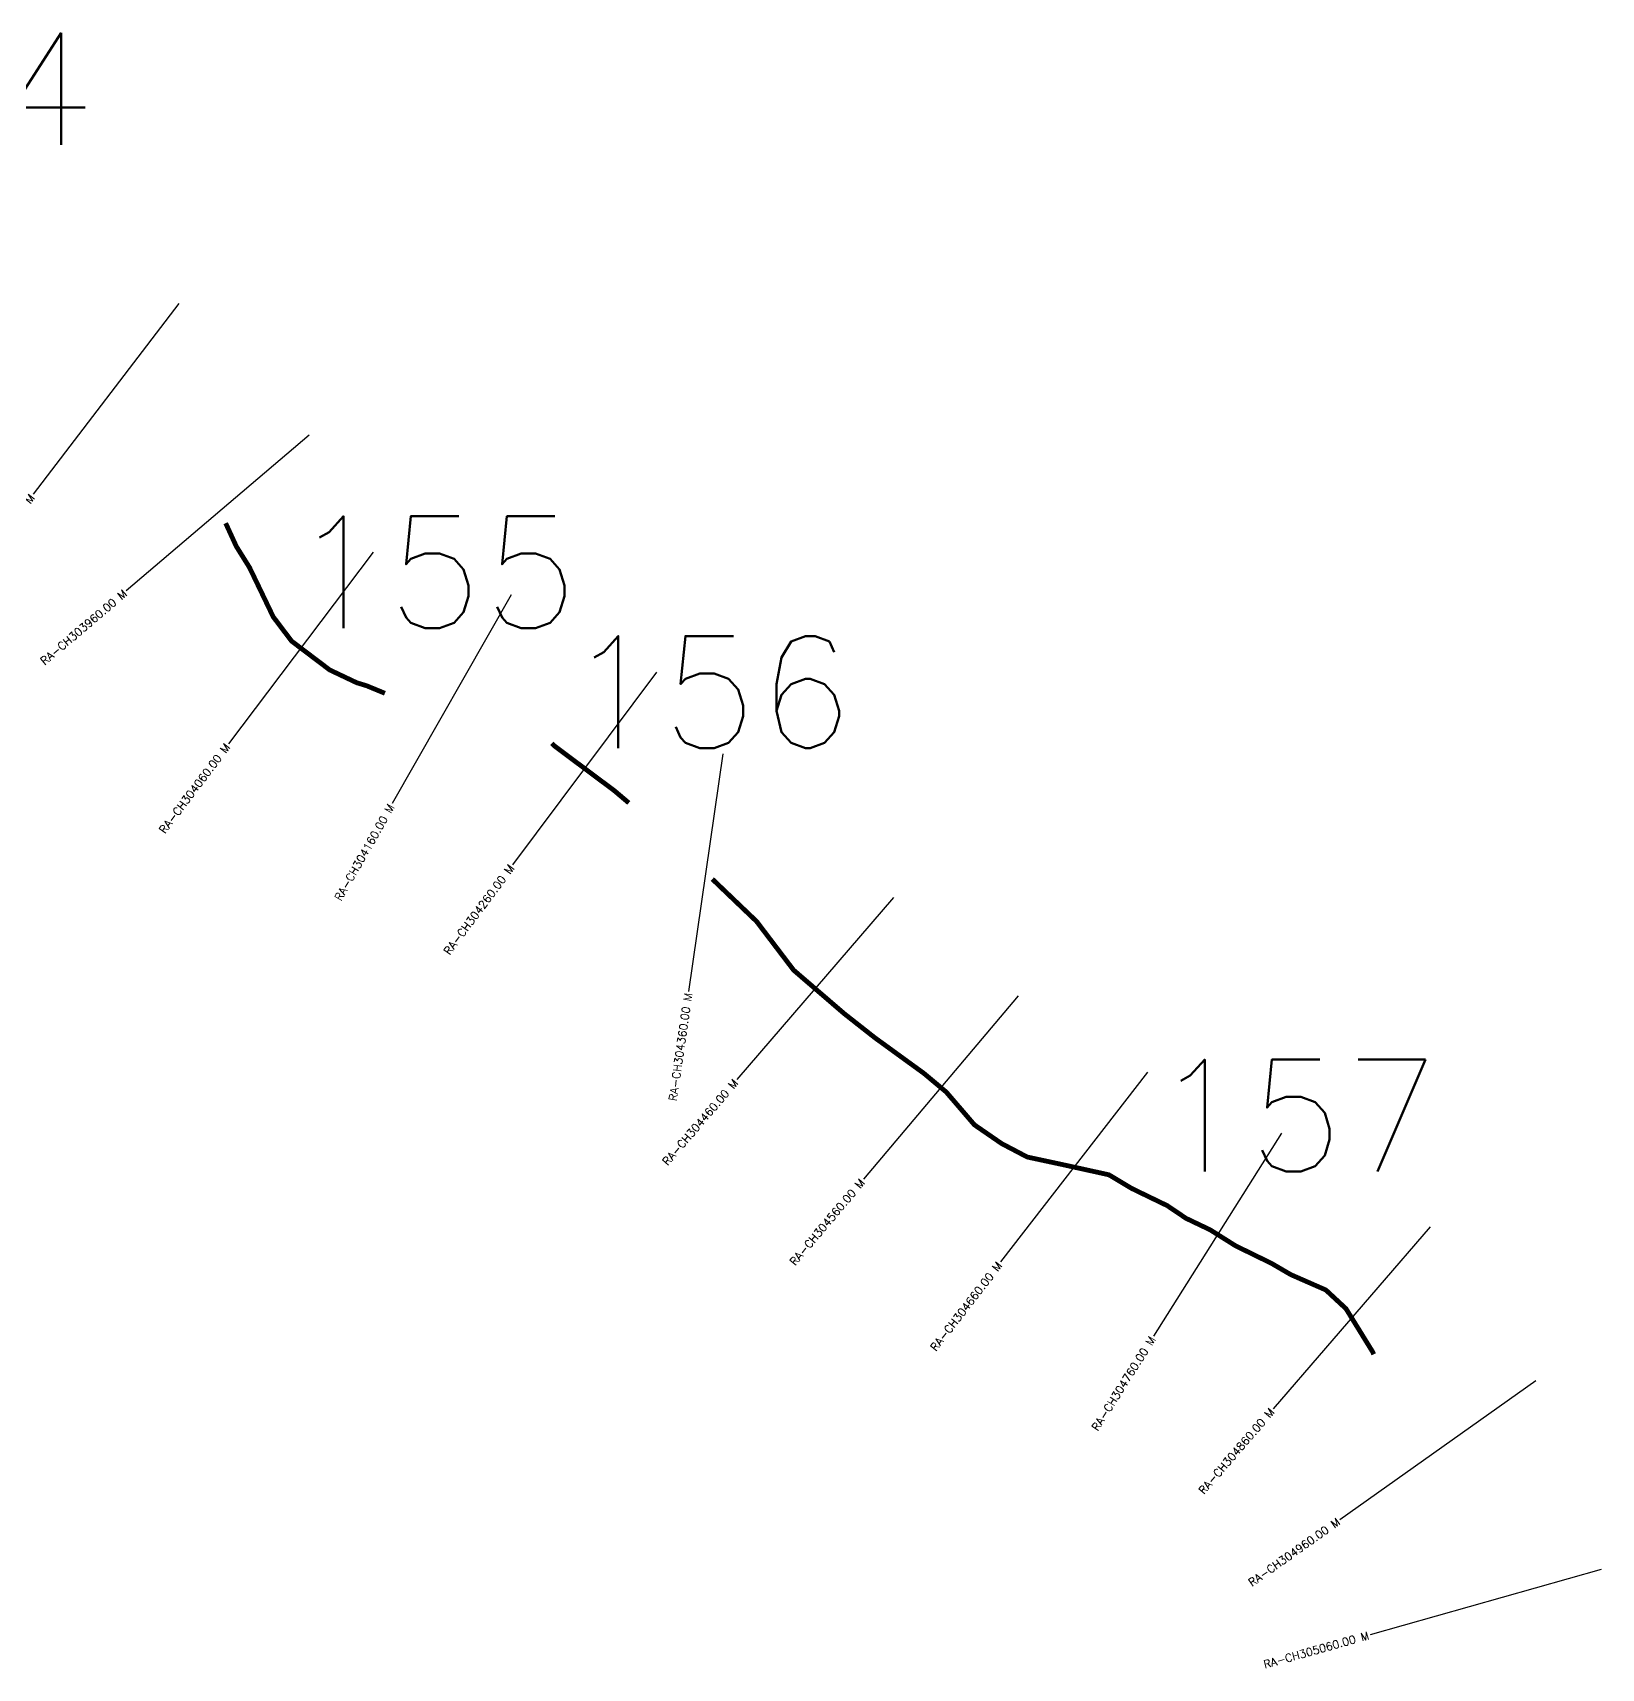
# Model space of a CAD drawing. Header units: metres. Extents: x 284144 to 296257, y 2009710 to 2016346.
# Drawn here: x 285265 to 286245, y 2013317 to 2014339 of the extents above; entities that cross this region are included whole.
import ezdxf
from ezdxf.enums import TextEntityAlignment as Align

# ---------------------------------------------------------------- set-up
doc = ezdxf.new("R2010")
doc.units = ezdxf.units.M
for name, color, linetype in [('CS', 134, 'Continuous'), ('CSMark', 6, 'Continuous'), ('NATURALLY PROTECTED', 3, 'Continuous')]:
    doc.layers.add(name, color=color, linetype=linetype)
doc.styles.get("Standard").update_dxf_attribs({"font": 'simplex.shx'})

msp = doc.modelspace()

# ---------------------------------------------------------------- linework, layer by layer
at = {"layer": 'CS'}
for p, q in [((285355.8, 2014169.9), (285264.8, 2014050.7)), ((285437.2, 2014087.6), (285323, 2013990.4)), ((285477.2, 2014014.4), (285386.8, 2013894.8)), ((285563.4, 2013987.8), (285489.2, 2013857.4)), ((285654.3, 2013939.4), (285564.4, 2013819.2)), ((285695.8, 2013888.4), (285674.3, 2013740)), ((285802.4, 2013798.6), (285704.5, 2013684.9)), ((285880.4, 2013737.2), (285783.6, 2013622.6)), ((285961.1, 2013689.5), (285869.3, 2013570.9)), ((286044.9, 2013651.5), (285964.9, 2013524.6)), ((286137.7, 2013592.8), (286039.7, 2013479.2)), ((286203.8, 2013496.6), (286081.4, 2013409.8)), ((286244.7, 2013378.7), (286100.4, 2013337.9))]:
    msp.add_line(p, q, dxfattribs=at)
at = {"layer": 'NATURALLY PROTECTED', "const_width": 3, "flags": 128}
for points in [[(285385.1, 2014032.6), (285391.7, 2014018.2), (285400, 2014004.9), (285407.6, 2013989.1), (285414.8, 2013974.1), (285426.3, 2013958.9), (285450.1, 2013940.9), (285467, 2013932.9), (285473.2, 2013931), (285484.6, 2013926.3)], [(285588.9, 2013895), (285590.8, 2013893.2), (285627.9, 2013865.5), (285637, 2013857.8)], [(285689.2, 2013810.2), (285716.9, 2013783.7), (285740, 2013753.3), (285771.5, 2013726.2), (285790.7, 2013711.1), (285821.4, 2013688.8), (285835.4, 2013677.1), (285853, 2013656.6), (285870, 2013644.9), (285886, 2013636.5), (285905.6, 2013632.3), (285937, 2013625.4), (285951.2, 2013616.9), (285973.5, 2013606.1), (285985.2, 2013598.2), (286000.3, 2013591), (286016.2, 2013581), (286038.7, 2013570), (286050.7, 2013563), (286072.6, 2013553.4), (286085.2, 2013541.7), (286101.8, 2013514.8), (286102.5, 2013513.2)]]:
    msp.add_lwpolyline(points, dxfattribs=at)

# ---------------------------------------------------------------- texts
at = {"char_height": 70, "attachment_point": 1}
for s, insert in [('154', (285123.3, 2014339.1)), ('155', (285425.8, 2014036.9)), ('156', (285597.4, 2013962.1)), ('157', (285963.9, 2013697.4))]:
    msp.add_mtext_dynamic_manual_height_columns(s, width=95.172, gutter_width=1, heights=[0], dxfattribs=dict(at, insert=insert))
at = {"layer": 'CSMark'}
for s, rotation, p in [('RA-CH303860.00 M', 52.6329, (285264.2, 2014049.9)), ('RA-CH303960.00 M', 40.3999, (285322.3, 2013989.7)), ('RA-CH304060.00 M', 52.9021, (285386.2, 2013894)), ('RA-CH304160.00 M', 60.361, (285488.7, 2013856.5)), ('RA-CH304260.00 M', 53.2092, (285563.8, 2013818.4)), ('RA-CH304360.00 M', 81.7513, (285674.2, 2013739)), ('RA-CH304460.00 M', 49.2924, (285703.9, 2013684.1)), ('RA-CH304560.00 M', 49.8216, (285783, 2013621.9)), ('RA-CH304660.00 M', 52.2664, (285868.7, 2013570.1)), ('RA-CH304760.00 M', 57.75, (285964.4, 2013523.8)), ('RA-CH304860.00 M', 49.2185, (286039, 2013478.5)), ('RA-CH304960.00 M', 35.3365, (286080.6, 2013409.3)), ('RA-CH305060.00 M', 15.7561, (286099.4, 2013337.7))]:
    msp.add_text(s, height=5, rotation=rotation, dxfattribs=at).set_placement(p, align=Align.MIDDLE_RIGHT)

doc.saveas('drawing.dxf')
